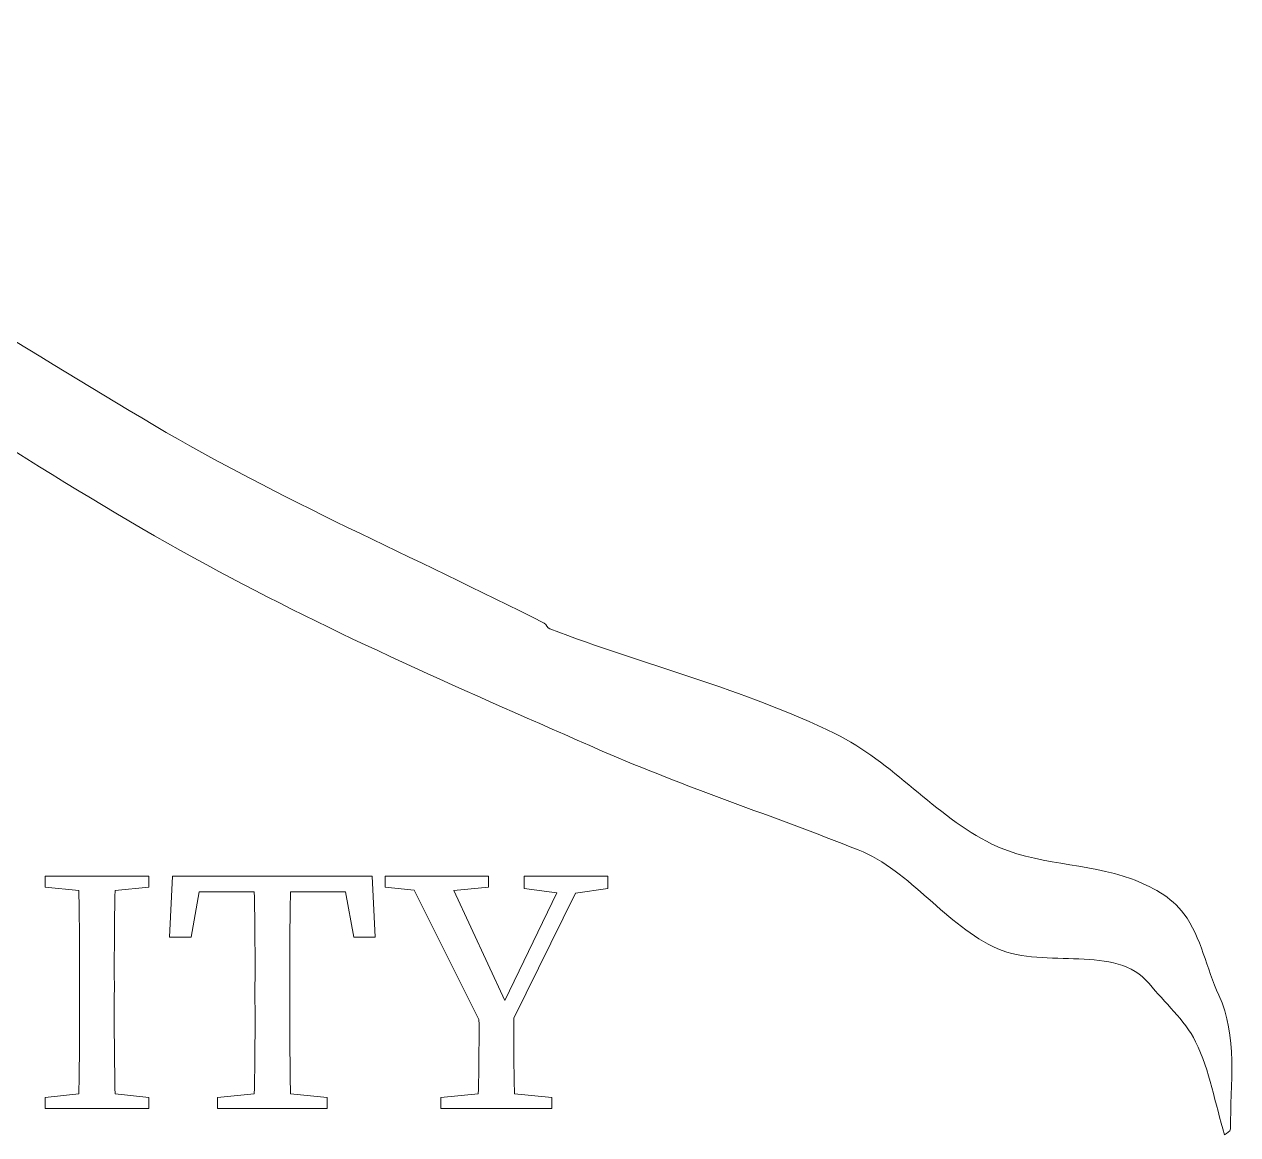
# Model space of a CAD drawing. Header units: inches. Extents: x -4.85 to 4.86, y -2.39 to 1.81.
# Drawn here: x 2.545 to 4.863, y -0.314 to 1.808 of the extents above; entities that cross this region are included whole.
import ezdxf

# ---------------------------------------------------------------- set-up
doc = ezdxf.new("R2010")
doc.units = ezdxf.units.IN
doc.header["$MEASUREMENT"] = 0

msp = doc.modelspace()

# ---------------------------------------------------------------- linework, layer by layer
at = {"color": 7, "linetype": 'Continuous', "lineweight": 18}
for p, q in [((2.7824, 0.1806), (2.5843, 0.1806)), ((2.5843, 0.1806), (2.5843, 0.1595)), ((2.7824, 0.1595), (2.7824, 0.1806)), ((2.8278, 0.1806), (2.8222, 0.064)), ((3.2094, 0.1806), (2.8278, 0.1806)), ((3.215, 0.064), (3.2094, 0.1806)), ((3.4316, 0.1806), (3.234, 0.1806)), ((3.234, 0.1806), (3.234, 0.1591)), ((3.4316, 0.1595), (3.4316, 0.1806)), ((3.6592, 0.1806), (3.4994, 0.1806)), ((3.4994, 0.1806), (3.4994, 0.1567)), ((3.6592, 0.1567), (3.6592, 0.1806)), ((2.5843, 0.1595), (2.6487, 0.1529)), ((2.7179, 0.1528), (2.7824, 0.1595)), ((2.8631, 0.064), (2.8786, 0.1505)), ((2.8786, 0.1505), (2.984, 0.1505)), ((3.0531, 0.1504), (3.1585, 0.1505)), ((3.1585, 0.1505), (3.1741, 0.064)), ((3.234, 0.1591), (3.2893, 0.1536)), ((3.2893, 0.1536), (3.4132, -0.0935)), ((3.3649, 0.1529), (3.4316, 0.1595)), ((3.4628, -0.0572), (3.3649, 0.1529)), ((3.5622, 0.1485), (3.4628, -0.0572)), ((3.4797, -0.0909), (3.5978, 0.1478)), ((3.4994, 0.1567), (3.5622, 0.1485)), ((3.5978, 0.1478), (3.6592, 0.1567)), ((2.8222, 0.064), (2.8631, 0.064)), ((3.1741, 0.064), (3.215, 0.064)), ((2.65, -0.0246), (2.6501, -0.0582)), ((2.7165, -0.0583), (2.7166, -0.0245)), ((2.9853, -0.0266), (2.9853, -0.0599)), ((3.0518, -0.06), (3.0518, -0.0266)), ((2.6487, -0.2357), (2.5843, -0.2423)), ((2.5843, -0.2423), (2.5843, -0.2634)), ((2.7824, -0.2423), (2.718, -0.2356)), ((2.7824, -0.2634), (2.7824, -0.2423)), ((2.9839, -0.2358), (2.9137, -0.2423)), ((2.9137, -0.2423), (2.9137, -0.2634)), ((3.1234, -0.2423), (3.0532, -0.2357)), ((3.1234, -0.2634), (3.1234, -0.2423)), ((3.4118, -0.2357), (3.3404, -0.2423)), ((3.3404, -0.2423), (3.3404, -0.2634)), ((3.5525, -0.2423), (3.4811, -0.2356)), ((3.5525, -0.2634), (3.5525, -0.2423)), ((2.5843, -0.2634), (2.7824, -0.2634)), ((2.9137, -0.2634), (3.1234, -0.2634)), ((3.3404, -0.2634), (3.5525, -0.2634))]:
    msp.add_line(p, q, dxfattribs=at)
for points, knots in [([(4.8376, -0.3137), (4.8413, -0.31), (4.8487, -0.3079), (4.8487, -0.3026), (4.8487, -0.2171), (4.8627, -0.1246), (4.8265, -0.0471), (4.8026, 0.004), (4.7937, 0.0633), (4.7598, 0.1085), (4.7358, 0.1405), (4.6975, 0.1615), (4.6598, 0.1751), (4.5737, 0.2065), (4.4754, 0.2015), (4.3932, 0.2418), (4.2834, 0.2956), (4.2031, 0.3994), (4.0932, 0.4529), (3.9193, 0.5376), (3.7295, 0.5842), (3.5487, 0.6529), (3.5438, 0.6548), (3.5423, 0.6617), (3.5376, 0.664), (3.2895, 0.79), (3.0327, 0.9001), (2.7932, 1.0418), (2.5346, 1.1948), (2.2818, 1.3585), (2.0154, 1.4974), (1.9323, 1.5407), (1.8411, 1.5703), (1.7487, 1.5863), (1.6465, 1.604), (1.5402, 1.6128), (1.4376, 1.5974), (1.3102, 1.5783), (1.1847, 1.5356), (1.0709, 1.4751), (0.9568, 1.4145), (0.8467, 1.3449), (0.7265, 1.2974), (0.685, 1.281), (0.6332, 1.2666), (0.5932, 1.2863), (0.4373, 1.3627), (0.3125, 1.4925), (0.1598, 1.5751), (-0.2324, 1.7874), (-0.1875, 1.774), (-0.4291, 1.8085)], [0, 0, 0, 0, 1, 1, 1, 2, 2, 2, 3, 3, 3, 4, 4, 4, 5, 5, 5, 6, 6, 6, 7, 7, 7, 8, 8, 8, 9, 9, 9, 10, 10, 10, 11, 11, 11, 12, 12, 12, 13, 13, 13, 14, 14, 14, 15, 15, 15, 16, 16, 16, 17, 17, 17, 17]), ([(0.8487, 1.1307), (0.945, 1.19), (1.0351, 1.2609), (1.1376, 1.3085), (1.2438, 1.3578), (1.3552, 1.4016), (1.4709, 1.4196), (1.5773, 1.4361), (1.6949, 1.4414), (1.7932, 1.3974), (1.9006, 1.3492), (2.0153, 1.3149), (2.1154, 1.2529), (2.374, 1.0926), (2.6258, 0.9204), (2.8932, 0.7751), (3.1377, 0.6422), (3.3937, 0.5312), (3.6487, 0.4196), (3.8088, 0.3496), (3.9754, 0.2956), (4.1376, 0.2307), (4.2388, 0.1902), (4.3045, 0.0855), (4.4043, 0.0418), (4.4948, 0.0022), (4.6306, 0.0516), (4.6932, -0.0249), (4.7232, -0.0616), (4.7608, -0.0935), (4.7821, -0.136), (4.8098, -0.1915), (4.8191, -0.2545), (4.8376, -0.3137)], [0, 0, 0, 0, 1, 1, 1, 2, 2, 2, 3, 3, 3, 4, 4, 4, 5, 5, 5, 6, 6, 6, 7, 7, 7, 8, 8, 8, 9, 9, 9, 10, 10, 10, 11, 11, 11, 11]), ([(3.4811, -0.2356), (3.4803, -0.2127), (3.4799, -0.1645), (3.4794, -0.1162), (3.4797, -0.0909)], [0, 0, 0, 0, 0.475336, 1, 1, 1, 1]), ([(3.4132, -0.0935), (3.4133, -0.1185), (3.4133, -0.1659), (3.4125, -0.2133), (3.4118, -0.2357)], [0, 0, 0, 0, 0.527246, 1, 1, 1, 1])]:
    msp.add_open_spline(points, degree=3, knots=knots, dxfattribs=at)
for points in [[(2.6487, 0.1529), (2.6499, 0.0938), (2.6504, 0.0346), (2.65, -0.0246)], [(2.7166, -0.0245), (2.7163, 0.0346), (2.7168, 0.0937), (2.7179, 0.1528)], [(2.984, 0.1505), (2.9851, 0.0915), (2.9856, 0.0325), (2.9853, -0.0266)], [(3.0518, -0.0266), (3.0516, 0.0324), (3.052, 0.0914), (3.0531, 0.1504)], [(2.6501, -0.0582), (2.6504, -0.1174), (2.6499, -0.1765), (2.6487, -0.2357)], [(2.718, -0.2356), (2.7168, -0.1765), (2.7163, -0.1174), (2.7165, -0.0583)], [(2.9853, -0.0599), (2.9856, -0.1186), (2.9851, -0.1772), (2.9839, -0.2358)], [(3.0532, -0.2357), (3.052, -0.1771), (3.0516, -0.1186), (3.0518, -0.06)]]:
    msp.add_open_spline(points, degree=3, dxfattribs=at)

doc.saveas('drawing.dxf')
